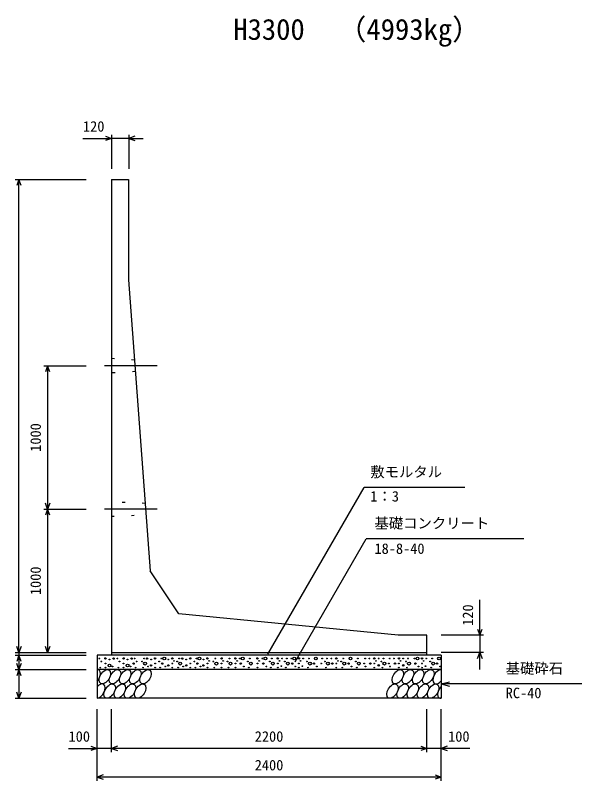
# Model space of a CAD drawing. Units: millimetres, scale not verified. Extents: x -67200 to 67200, y -23760 to 23760.
# Drawn here: x 18642 to 22592, y -13501 to -8160 of the extents above; entities that cross this region are included whole.
import ezdxf
from ezdxf.enums import TextEntityAlignment as Align

# ---------------------------------------------------------------- set-up
doc = ezdxf.new("R2010")
doc.units = ezdxf.units.MM
doc.header["$LTSCALE"] = 80
doc.linetypes.add('CHAIN1', pattern=[8, 5, -1, 1, -1])
doc.linetypes.add('DOTTED', pattern=[1.75, 0.25, -1.5])
for name, color, linetype, lineweight in [('0-0_CENTER', 7, 'CHAIN1', 25), ('0-1_DIM', 7, 'Continuous', 25), ('0-3_HATCH', 6, 'Continuous', 25), ('0-6_OUTLINE', 1, 'Continuous', 25), ('0-7_OUTLINE2', 4, 'DOTTED', 25), ('0-8_TXT', 7, 'Continuous', 25)]:
    doc.layers.add(name, color=color, linetype=linetype, lineweight=lineweight)
doc.styles.add('ＭＳ ゴシック', font='')
doc.styles.get('ＭＳ ゴシック').set_extended_font_data('MS Gothic')

msp = doc.modelspace()

# ---------------------------------------------------------------- linework, layer by layer
at = {"layer": '0-0_CENTER'}
for p, q in [((19631.72, -10605.79), (19262.53, -10605.79)), ((19631.72, -11605.79), (19262.53, -11605.79))]:
    msp.add_line(p, q, dxfattribs=at)
at = {"layer": '0-1_DIM'}
for p, q in [((19112.78, -9018.9), (19312.32, -9018.9)), ((19312.32, -8993.9), (19312.32, -9230.79)), ((19432.32, -9018.9), (19312.32, -9018.9)), ((19432.32, -8993.9), (19432.32, -9230.79)), ((19432.32, -9018.9), (19532.32, -9018.9)), ((18641.61, -9305.79), (19136.61, -9305.79)), ((18666.61, -12605.79), (18666.61, -9305.79)), ((18841.61, -10605.79), (19136.61, -10605.79)), ((18866.61, -10605.79), (18866.61, -11605.79)), ((20403.74, -12617.69), (21075.01, -11455.01)), ((21777.42, -11455.01), (21075.01, -11455.01)), ((18841.61, -11605.79), (19136.61, -11605.79)), ((18866.61, -11605.79), (18866.61, -12605.79)), ((20593.22, -12672.08), (21089.49, -11812.52)), ((22189.03, -11812.52), (21089.49, -11812.52)), ((21881.61, -12485.79), (21881.61, -12238.1)), ((21906.61, -12485.79), (21611.61, -12485.79)), ((21881.61, -12485.79), (21881.61, -12605.79)), ((18641.61, -12605.79), (19136.61, -12605.79)), ((18641.61, -12625.79), (19136.61, -12625.79)), ((18666.61, -12605.79), (18666.61, -12625.79)), ((18666.61, -12625.79), (18666.61, -12725.79)), ((21906.61, -12605.79), (21611.61, -12605.79)), ((21881.61, -12725.79), (21881.61, -12605.79)), ((18641.61, -12725.79), (19136.61, -12725.79)), ((18666.61, -12725.79), (18666.61, -12925.79)), ((21611.61, -12825.79), (21669.56, -12810.26)), ((22591.93, -12825.79), (21611.61, -12825.79)), ((21611.61, -12825.79), (21669.56, -12841.32)), ((18641.61, -12925.79), (19136.61, -12925.79)), ((19211.61, -13500.79), (19211.61, -13000.79)), ((19311.61, -13300.79), (19311.61, -13000.79)), ((21511.61, -13300.79), (21511.61, -13000.79)), ((21511.61, -13300.79), (21511.61, -13000.79)), ((21611.61, -13500.79), (21611.61, -13000.79)), ((19012.06, -13275.79), (19211.61, -13275.79)), ((19311.61, -13275.79), (19211.61, -13275.79)), ((21511.61, -13275.79), (19311.61, -13275.79)), ((21611.61, -13275.79), (21511.61, -13275.79)), ((21811.15, -13275.79), (21611.61, -13275.79)), ((21611.61, -13475.79), (19211.61, -13475.79))]:
    msp.add_line(p, q, dxfattribs=at)
for points in [[(19270.04, -9003.51), (19312.32, -9018.9), (19270.04, -9034.29)], [(19474.61, -9003.51), (19432.32, -9018.9), (19474.61, -9034.29)], [(18682, -9348.08), (18666.61, -9305.79), (18651.22, -9348.08)], [(18882, -10648.08), (18866.61, -10605.79), (18851.22, -10648.08)], [(18882, -11563.51), (18866.61, -11605.79), (18851.22, -11563.51)], [(18882, -11648.08), (18866.61, -11605.79), (18851.22, -11648.08)], [(21866.22, -12443.51), (21881.61, -12485.79), (21897, -12443.51)], [(18682, -12563.51), (18666.61, -12605.79), (18651.22, -12563.51)], [(18882, -12563.51), (18866.61, -12605.79), (18851.22, -12563.51)], [(18682, -12668.08), (18666.61, -12625.79), (18651.22, -12668.08)], [(21866.22, -12648.08), (21881.61, -12605.79), (21897, -12648.08)], [(18682, -12683.51), (18666.61, -12725.79), (18651.22, -12683.51)], [(18682, -12768.08), (18666.61, -12725.79), (18651.22, -12768.08)], [(18682, -12883.51), (18666.61, -12925.79), (18651.22, -12883.51)], [(19169.32, -13260.4), (19211.61, -13275.79), (19169.32, -13291.18)], [(19353.89, -13260.4), (19311.61, -13275.79), (19353.89, -13291.18)], [(21469.32, -13260.4), (21511.61, -13275.79), (21469.32, -13291.18)], [(21653.89, -13260.4), (21611.61, -13275.79), (21653.89, -13291.18)], [(19253.89, -13460.4), (19211.61, -13475.79), (19253.89, -13491.18)], [(21569.32, -13460.4), (21611.61, -13475.79), (21569.32, -13491.18)]]:
    msp.add_lwpolyline(points, dxfattribs=at)
at = {"layer": '0-3_HATCH'}
for centre, radius in [((19227.58, -12648.62), 2.5), ((19270.47, -12647.74), 5), ((19298.51, -12655.62), 2.5), ((19326.54, -12648.62), 5), ((19353.68, -12648.62), 2.5), ((19396.57, -12647.74), 5), ((19424.61, -12655.62), 2.5), ((19452.65, -12648.62), 5), ((19473.68, -12648.62), 2.5), ((19539.53, -12648.62), 2.5), ((19560.57, -12648.62), 5), ((19588.6, -12655.62), 2.5), ((19616.64, -12647.74), 5), ((19659.53, -12648.62), 2.5), ((19680.57, -12648.62), 10), ((19708.6, -12655.62), 2.5), ((19736.64, -12647.74), 5), ((19784.76, -12648.62), 2.5), ((19805.79, -12648.62), 5), ((19833.83, -12655.62), 2.5), ((19861.87, -12647.74), 5), ((19904.76, -12648.62), 2.5), ((19925.79, -12648.62), 10), ((19953.83, -12655.62), 2.5), ((19981.87, -12647.74), 5), ((20036.68, -12648.62), 2.5), ((20080.3, -12647.74), 5), ((20135.12, -12648.62), 2.5), ((20177.3, -12647.74), 5), ((20206.99, -12648.62), 2.5), ((20228.03, -12648.62), 10), ((20277.39, -12648.62), 2.5), ((20330.69, -12647.74), 5), ((20364.65, -12648.62), 2.5), ((20385.69, -12648.62), 10), ((20430.37, -12648.62), 2.5), ((20472.54, -12647.74), 5), ((20502.24, -12648.62), 2.5), ((20535.49, -12648.62), 2.5), ((20566.28, -12648.62), 2.5), ((20587.31, -12648.62), 10), ((20619.08, -12647.74), 5), ((20648.78, -12648.62), 2.5), ((20689.79, -12648.62), 2.5), ((20737.95, -12648.62), 10), ((20782.03, -12648.62), 2.5), ((20815.29, -12648.62), 2.5), ((20846.07, -12648.62), 2.5), ((20880.48, -12647.74), 5), ((20928.96, -12648.62), 2.5), ((20979.59, -12648.62), 10), ((21030.23, -12648.62), 2.5), ((21081.7, -12648.62), 2.5), ((21111.07, -12648.62), 2.5), ((21145.48, -12647.74), 5), ((21175.79, -12648.62), 2.5), ((21209.02, -12648.62), 2.5), ((21253.18, -12648.62), 2.5), ((21282.56, -12648.62), 2.5), ((21316.96, -12647.74), 5), ((21347.27, -12648.62), 2.5), ((21380.5, -12648.62), 2.5), ((21425.41, -12648.62), 2.5), ((21446.44, -12648.62), 10), ((21478.2, -12647.74), 5), ((21507.9, -12648.62), 2.5), ((21548.91, -12648.62), 2.5), ((21597.07, -12648.62), 10), ((19234.58, -12711.65), 2.5), ((19241.59, -12669.63), 2.5), ((19270.47, -12683.63), 2.5), ((19270.47, -12711.65), 2.5), ((19298.51, -12696.77), 10), ((19319.54, -12703.77), 2.5), ((19360.69, -12711.65), 2.5), ((19367.7, -12669.63), 2.5), ((19396.57, -12683.63), 2.5), ((19396.57, -12711.65), 2.5), ((19424.61, -12696.77), 10), ((19445.64, -12703.77), 2.5), ((19466.67, -12683.63), 5), ((19480.69, -12711.65), 2.5), ((19487.7, -12669.63), 2.5), ((19525.52, -12669.63), 2.5), ((19532.53, -12711.65), 2.5), ((19546.55, -12683.63), 10), ((19567.57, -12703.77), 2.5), ((19588.6, -12696.77), 5), ((19616.64, -12683.63), 2.5), ((19616.64, -12711.65), 2.5), ((19645.52, -12669.63), 2.5), ((19652.53, -12711.65), 2.5), ((19666.55, -12683.63), 5), ((19687.57, -12703.77), 2.5), ((19708.6, -12696.77), 5), ((19736.64, -12683.63), 2.5), ((19736.64, -12711.65), 2.5), ((19747.98, -12665.31), 2.5), ((19770.74, -12669.63), 2.5), ((19777.75, -12711.65), 2.5), ((19791.77, -12683.63), 10), ((19812.8, -12703.77), 2.5), ((19833.83, -12696.77), 5), ((19861.87, -12683.63), 2.5), ((19861.87, -12711.65), 2.5), ((19890.74, -12669.63), 2.5), ((19897.75, -12711.65), 2.5), ((19911.77, -12683.63), 5), ((19932.8, -12703.77), 2.5), ((19953.83, -12696.77), 5), ((19981.87, -12683.63), 2.5), ((19981.87, -12711.65), 2.5), ((19993.2, -12665.31), 2.5), ((20022.66, -12669.63), 2.5), ((20029.67, -12711.65), 2.5), ((20043.69, -12683.63), 10), ((20080.3, -12683.63), 2.5), ((20080.3, -12711.65), 2.5), ((20091.64, -12665.31), 2.5), ((20121.1, -12669.63), 2.5), ((20128.11, -12711.65), 2.5), ((20142.13, -12683.63), 10), ((20177.3, -12683.63), 2.5), ((20177.3, -12711.65), 2.5), ((20188.64, -12665.31), 2.5), ((20214.01, -12683.63), 5), ((20235.03, -12703.77), 2.5), ((20263.37, -12669.63), 2.5), ((20270.38, -12711.65), 2.5), ((20284.4, -12683.63), 10), ((20330.69, -12683.63), 2.5), ((20330.69, -12711.65), 2.5), ((20342.03, -12665.31), 2.5), ((20371.67, -12683.63), 5), ((20392.69, -12703.77), 2.5), ((20416.35, -12669.63), 2.5), ((20423.36, -12711.65), 2.5), ((20437.38, -12683.63), 10), ((20472.54, -12683.63), 2.5), ((20472.54, -12711.65), 2.5), ((20483.88, -12665.31), 2.5), ((20497.2, -12701.98), 2.5), ((20521.48, -12669.63), 2.5), ((20528.49, -12711.65), 2.5), ((20542.51, -12683.63), 10), ((20573.29, -12683.63), 5), ((20594.32, -12703.77), 2.5), ((20619.08, -12683.63), 2.5), ((20619.08, -12711.65), 2.5), ((20630.42, -12665.31), 2.5), ((20643.74, -12701.98), 2.5), ((20675.77, -12669.63), 2.5), ((20682.78, -12711.65), 2.5), ((20696.8, -12683.63), 10), ((20723.93, -12683.63), 5), ((20744.95, -12703.77), 2.5), ((20775.6, -12683.63), 2.5), ((20801.27, -12669.63), 2.5), ((20808.28, -12711.65), 2.5), ((20822.3, -12683.63), 10), ((20853.09, -12683.63), 5), ((20880.48, -12683.63), 2.5), ((20880.48, -12711.65), 2.5), ((20891.82, -12665.31), 2.5), ((20914.94, -12669.63), 2.5), ((20921.95, -12711.65), 2.5), ((20935.97, -12683.63), 10), ((20965.57, -12683.63), 5), ((20986.6, -12703.77), 2.5), ((21016.21, -12669.63), 2.5), ((21023.22, -12711.65), 2.5), ((21037.24, -12683.63), 10), ((21075.27, -12683.63), 2.5), ((21083.61, -12703.77), 2.5), ((21118.08, -12683.63), 5), ((21145.48, -12683.63), 2.5), ((21145.48, -12711.65), 2.5), ((21156.82, -12665.31), 2.5), ((21175.95, -12695.92), 5), ((21195, -12669.63), 2.5), ((21202.01, -12711.65), 2.5), ((21216.03, -12683.63), 10), ((21246.75, -12683.63), 2.5), ((21255.09, -12703.77), 2.5), ((21289.57, -12683.63), 5), ((21316.96, -12683.63), 2.5), ((21316.96, -12711.65), 2.5), ((21328.3, -12665.31), 2.5), ((21347.44, -12695.92), 5), ((21366.48, -12669.63), 2.5), ((21373.49, -12711.65), 2.5), ((21387.51, -12683.63), 10), ((21432.42, -12683.63), 5), ((21453.45, -12703.77), 2.5), ((21478.2, -12683.63), 2.5), ((21478.2, -12711.65), 2.5), ((21489.54, -12665.31), 2.5), ((21502.86, -12701.98), 2.5), ((21534.9, -12669.63), 2.5), ((21541.91, -12711.65), 2.5), ((21555.93, -12683.63), 10), ((21583.05, -12683.63), 5), ((21604.08, -12703.77), 2.5)]:
    msp.add_circle(centre, radius, dxfattribs=at)
for centre, start_param, end_param in [((19195.12, -12775.81), 4.385593, 6.6745444), ((21593.13, -12775.81), 0.3357715, 4.4411806), ((19228.88, -12875.79), 3.5111464, 7.548991), ((21626.89, -12875.79), 1.2110787, 3.5658734)]:
    msp.add_ellipse(centre, major_axis=(29.09, 47.08), ratio=0.5792, start_param=start_param, end_param=end_param, dxfattribs=at)
for centre in [(19266.07, -12775.81), (19337.01, -12775.81), (19407.96, -12775.81), (19478.9, -12775.81), (19549.85, -12775.81), (21309.35, -12775.81), (21380.29, -12775.81), (21451.24, -12775.81), (21522.18, -12775.81), (19299.83, -12875.79), (19370.77, -12875.79), (19441.72, -12875.79), (19512.66, -12875.79), (21272.16, -12875.79), (21343.11, -12875.79), (21414.05, -12875.79), (21485, -12875.79), (21555.94, -12875.79)]:
    msp.add_ellipse(centre, major_axis=(29.09, 47.08), ratio=0.5792, dxfattribs=at)
at = {"layer": '0-6_OUTLINE'}
for p, q in [((19311.61, -9305.79), (19431.61, -9305.79)), ((19311.61, -9305.79), (19311.61, -12625.79)), ((19431.61, -9305.79), (19431.61, -10005.79)), ((19431.61, -10005.79), (19581.61, -12035.79)), ((19781.61, -12335.79), (19581.61, -12035.79)), ((21311.61, -12485.79), (19781.61, -12335.79)), ((19311.61, -12605.79), (21511.61, -12605.79)), ((21611.61, -12625.79), (21611.61, -12925.79)), ((21611.61, -12725.79), (19211.61, -12725.79)), ((21611.61, -12925.79), (19211.61, -12925.79))]:
    msp.add_line(p, q, dxfattribs=at)
for points in [[(21511.61, -12625.79), (21511.61, -12485.79), (21311.61, -12485.79)], [(21611.61, -12625.79), (19211.61, -12625.79), (19211.61, -12925.79)]]:
    msp.add_lwpolyline(points, dxfattribs=at)
at = {"layer": '0-7_OUTLINE2'}
for p, q in [((19472.99, -10565.79), (19311.61, -10555.2)), ((19478.9, -10645.79), (19311.61, -10655.79)), ((19546.88, -11565.79), (19311.61, -11555.79)), ((19311.61, -11655.79), (19552.79, -11645.79))]:
    msp.add_line(p, q, dxfattribs=at)

# ---------------------------------------------------------------- texts
at = {"layer": '0-1_DIM', "style": 'ＭＳ ゴシック'}
for s, p in [('120', (19113.68, -8993.9)), ('敷モルタル', (21117.86, -11405.01)), ('1：3', (21117.86, -11575.13)), ('基礎コンクリート', (21146.75, -11762.52)), ('18-8-40', (21146.75, -11940.15)), ('基礎砕石', (22061.86, -12775.79)), ('RC-40', (22061.86, -12947.17)), ('100', (19012.97, -13250.79)), ('2200', (20311.61, -13250.79)), ('100', (21660.25, -13250.79)), ('2400', (20311.61, -13450.79))]:
    msp.add_text(s, height=73.31, dxfattribs=at).set_placement(p, align=Align.BOTTOM_LEFT)
for s, p in [('1000', (18841.61, -11205.79)), ('1000', (18841.61, -12205.79)), ('120', (21856.61, -12420.15))]:
    msp.add_text(s, height=73.31, rotation=90, dxfattribs=at).set_placement(p, align=Align.BOTTOM_LEFT)
at = {"layer": '0-8_TXT', "style": 'ＭＳ ゴシック'}
for s, p in [('（4993kg）', (20890.22, -8375.55)), ('H3300', (20161.61, -8375.55))]:
    msp.add_text(s, height=146.6, dxfattribs=at).set_placement(p, align=Align.BOTTOM_LEFT)

doc.saveas('drawing.dxf')
